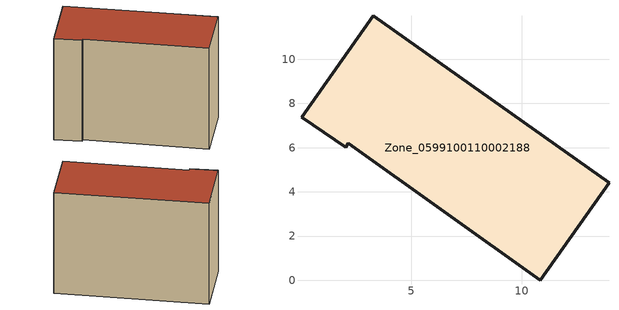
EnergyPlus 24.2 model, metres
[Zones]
Zone_0599100110002188
 floor ground (C_G): 0.03,7.37 3.27,11.97 13.94,4.41 10.82,0 2.15,6.19 2.03,6.03 z4.58
 wall outside (C_F): 10.82,0 13.94,4.41 3.27,11.97 0.03,7.37 2.03,6.03 2.15,6.19 10.82,0 z4.58:14.22
 roof outside (C_R): 2.03,6.03 2.15,6.19 10.82,0 13.94,4.41 3.27,11.97 0.03,7.37 z14.22
[BUILDING]
Pand.0599100110002188: North Axis=0; Terrain=City; Loads Convergence Tolerance Value=0.04; Temperature Convergence Tolerance Value=0.4; Solar Distribution=FullExterior; Maximum Number of Warmup Days=25; Minimum Number of Warmup Days=1
[Site:Location]
Rotterdam.The.Hague.AP_ZH_NLD Design_Conditions: Latitude=51.96; Longitude=4.45; Time Zone=1; Elevation=-4.5
[SITE:GROUNDTEMPERATURE:BUILDINGSURFACE]
18, 18, 18, 18, 18, 18, 18, 18, 18, 18, 18, 18
[MATERIAL] Thermal Absorptance=0.9; Solar Absorptance=0.7; Visible Absorptance=0.7
Name | Roughness | Thickness | Conductivity | Density | Specific Heat
G.TI.2015-2018 | MediumSmooth | 0.15 | 0.0428571 | 540 | 1210
F.TI.2015-2018 | Rough | 0.3 | 0.0666667 | 1920 | 840
R.TI.2015-2018 | MediumRough | 0.2 | 0.0333333 | 1500 | 1000
[CONSTRUCTION]
C_G: G.TI.2015-2018
C_F: F.TI.2015-2018
C_R: R.TI.2015-2018
[ZONE]
Zone_0599100110002188: Type=1; Multiplier=1; Ceiling Height=Autocalculate; Volume=Autocalculate; Floor Area=autocalculate; Part of Total Floor Area=Yes
[ZONEINFILTRATION:DESIGNFLOWRATE]
Infil_Zone_0599100110002188: Zone or ZoneList or Space or SpaceList=Zone_0599100110002188; Schedule=AlwaysOn; Design Flow Rate Calculation Method=Flow/Area; Flow Rate per Floor Area=0.0015; Constant Term Coefficient=1; Temperature Term Coefficient=0; Velocity Term Coefficient=0; Velocity Squared Term Coefficient=0
[HVACTEMPLATE:ZONE:IDEALLOADSAIRSYSTEM]
Zone_0599100110002188: Maximum Heating Supply Air Temperature=50; Minimum Cooling Supply Air Temperature=13; Maximum Heating Supply Air Humidity Ratio=0.0156; Minimum Cooling Supply Air Humidity Ratio=0.0077; Heating Limit=NoLimit; Cooling Limit=NoLimit; Dehumidification Control Type=ConstantSensibleHeatRatio; Cooling Sensible Heat Ratio=0.7; Dehumidification Setpoint=60; Humidification Control Type=None; Humidification Setpoint=30; Outdoor Air Method=None; Outdoor Air Flow Rate per Person=0.00944; Outdoor Air Flow Rate per Zone Floor Area=0; Outdoor Air Flow Rate per Zone=0; Demand Controlled Ventilation Type=None; Outdoor Air Economizer Type=NoEconomizer; Heat Recovery Type=None; Sensible Heat Recovery Effectiveness=0.7; Latent Heat Recovery Effectiveness=0.65
[ZONECONTROL:THERMOSTAT]
ThermostatControl_Zone_0599100110002188: Zone or ZoneList=Zone_0599100110002188; Control Type Schedule=DualSetpointControlType; Control 1=Thermostat_Zone_0599100110002188; Temperature Difference Between Cutout And Setpoint=0
[THERMOSTATSETPOINT:DUALSETPOINT]
Thermostat_Zone_0599100110002188: Heating Setpoint Temperature Schedule=HeatingSetpoint_Zone_0599100110002188; Cooling Setpoint Temperature Schedule=CoolingSetpoint_Zone_0599100110002188
[SCHEDULE:COMPACT]
HeatingSetpoint_Zone_0599100110002188: Through: 12/31, For: AllDays, Until: 24:00, 21
CoolingSetpoint_Zone_0599100110002188: Through: 12/31, For: AllDays, Until: 24:00, 24
DualSetpointControlType: Through: 12/31, For: AllDays, Until: 24:00, 4
AlwaysOn: Through: 12/31, For: AllDays, Until: 24:00, 1
